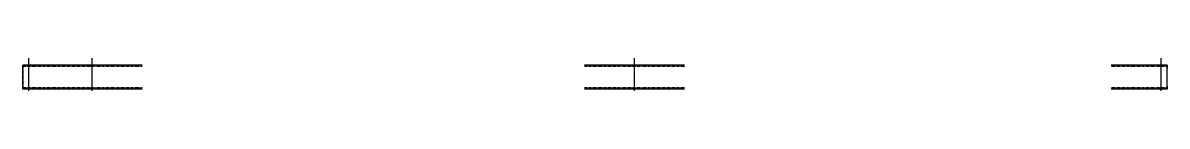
# Model space of a CAD drawing. Header units: millimetres. Extents: x 12 to 16228, y 12 to 243.
# Drawn here: x 12 to 4802, y 12 to 150 of the extents above; entities that cross this region are included whole.
import ezdxf

# ---------------------------------------------------------------- set-up
doc = ezdxf.new("R2010")
doc.units = ezdxf.units.MM
doc.linetypes.add('DXK_LINE_DOT2', pattern=[3.9198, 1.9599, -1.9599])
doc.layers.add('STÅL', color=7, linetype='Continuous')

msp = doc.modelspace()

# ---------------------------------------------------------------- hatches: boundary and pattern name
at = {"layer": 'STÅL', "linetype": 'Continuous'}
for points in [[(30, 113.5), (44, 113.5), (44, 119.5), (30, 119.5)], [(30, 113.5), (44, 113.5), (44, 119.5), (30, 119.5)], [(295, 113.5), (309, 113.5), (309, 119.5), (295, 119.5)], [(295, 113.5), (309, 113.5), (309, 119.5), (295, 119.5)], [(2579, 119.5), (2565, 119.5), (2565, 113.5), (2579, 113.5)], [(2579, 119.5), (2565, 119.5), (2565, 113.5), (2579, 113.5)], [(4784, 119.5), (4770, 119.5), (4770, 113.5), (4784, 113.5)], [(4784, 119.5), (4770, 119.5), (4770, 113.5), (4784, 113.5)], [(30, 19.5), (44, 19.5), (44, 25.5), (30, 25.5)], [(30, 19.5), (44, 19.5), (44, 25.5), (30, 25.5)], [(295, 19.5), (309, 19.5), (309, 25.5), (295, 25.5)], [(295, 19.5), (309, 19.5), (309, 25.5), (295, 25.5)], [(2579, 25.5), (2565, 25.5), (2565, 19.5), (2579, 19.5)], [(2579, 25.5), (2565, 25.5), (2565, 19.5), (2579, 19.5)], [(4784, 25.5), (4770, 25.5), (4770, 19.5), (4784, 19.5)], [(4784, 25.5), (4770, 25.5), (4770, 19.5), (4784, 19.5)]]:
    msp.add_hatch(color=3, dxfattribs=at).paths.add_polyline_path(points)

# ---------------------------------------------------------------- linework, layer by layer
at = {"layer": 'STÅL', "color": 3, "linetype": 'Continuous'}
for p, q in [((37, 12), (37, 149.5)), ((37, 12), (37, 149.5)), ((302, 12), (302, 149.5)), ((302, 12), (302, 149.5)), ((2572, 12), (2572, 149.5)), ((2572, 12), (2572, 149.5)), ((4777, 12), (4777, 149.5)), ((4777, 12), (4777, 149.5)), ((30, 113.5), (30, 119.5)), ((30, 113.5), (30, 119.5)), ((44, 113.5), (44, 119.5)), ((44, 113.5), (44, 119.5)), ((295, 113.5), (295, 119.5)), ((295, 113.5), (295, 119.5)), ((309, 113.5), (309, 119.5)), ((309, 113.5), (309, 119.5)), ((2565, 113.5), (2565, 119.5)), ((2565, 113.5), (2565, 119.5)), ((2579, 113.5), (2579, 119.5)), ((2579, 113.5), (2579, 119.5)), ((4770, 113.5), (4770, 119.5)), ((4770, 113.5), (4770, 119.5)), ((4784, 113.5), (4784, 119.5)), ((4784, 113.5), (4784, 119.5)), ((30, 19.5), (30, 25.5)), ((30, 19.5), (30, 25.5)), ((44, 19.5), (44, 25.5)), ((44, 19.5), (44, 25.5)), ((295, 19.5), (295, 25.5)), ((295, 19.5), (295, 25.5)), ((309, 19.5), (309, 25.5)), ((309, 19.5), (309, 25.5)), ((2565, 19.5), (2565, 25.5)), ((2565, 19.5), (2565, 25.5)), ((2579, 19.5), (2579, 25.5)), ((2579, 19.5), (2579, 25.5)), ((4770, 19.5), (4770, 25.5)), ((4770, 19.5), (4770, 25.5)), ((4784, 19.5), (4784, 25.5)), ((4784, 19.5), (4784, 25.5))]:
    msp.add_line(p, q, dxfattribs=at)
at = {"layer": 'STÅL', "color": 2, "linetype": 'Continuous'}
for p, q in [((511, 119.5), (12, 119.5)), ((12, 118.6), (12, 119.5)), ((12, 116), (12, 118.6)), ((12, 112.1), (12, 116)), ((12, 107.5), (12, 112.1)), ((12, 31.5), (12, 107.5)), ((2781, 119.5), (2363, 119.5)), ((4802, 119.5), (4568, 119.5)), ((4802, 119.5), (4802, 118.6)), ((4802, 118.6), (4802, 116)), ((4802, 116), (4802, 112.1)), ((4802, 112.1), (4802, 107.5)), ((4802, 31.5), (4802, 107.5)), ((12, 26.9), (12, 31.5)), ((12, 23), (12, 26.9)), ((12, 20.4), (12, 23)), ((12, 19.5), (12, 20.4)), ((511, 19.5), (12, 19.5)), ((2781, 19.5), (2363, 19.5)), ((4802, 19.5), (4568, 19.5)), ((4802, 31.5), (4802, 26.9)), ((4802, 26.9), (4802, 23)), ((4802, 23), (4802, 20.4)), ((4802, 20.4), (4802, 19.5))]:
    msp.add_line(p, q, dxfattribs=at)
at = {"layer": 'STÅL', "color": 7, "linetype": 'DXK_LINE_DOT2'}
for p, q in [((12, 119.5), (12, 119.5)), ((12, 119.5), (12, 118.6)), ((12, 118.6), (12, 116)), ((12, 116), (12, 111.7)), ((12, 113.5), (12, 113.5)), ((511, 113.5), (12, 113.5)), ((12, 113), (12, 113.5)), ((12, 113), (12, 113.5)), ((12, 112.1), (12, 113)), ((12, 112.1), (12, 113)), ((12, 109.8), (12, 112.1)), ((12, 111.7), (12, 112.1)), ((12, 109.8), (12, 111.7)), ((12, 111.7), (12, 107.5)), ((12, 109.8), (12, 31.5)), ((12, 109.8), (12, 31.5)), ((12, 29.2), (12, 107.5)), ((2781, 113.5), (2363, 113.5)), ((4802, 113.5), (4568, 113.5)), ((4802, 118.6), (4802, 119.5)), ((4802, 116), (4802, 118.6)), ((4802, 112.1), (4802, 116)), ((4802, 113), (4802, 113.5)), ((4802, 113), (4802, 113.5)), ((4802, 112.1), (4802, 113)), ((4802, 112.1), (4802, 113)), ((4802, 109.8), (4802, 112.1)), ((4802, 111.7), (4802, 112.1)), ((4802, 107.5), (4802, 112.1)), ((4802, 109.8), (4802, 111.7)), ((4802, 29.2), (4802, 109.8)), ((4802, 29.2), (4802, 109.8)), ((4802, 29.2), (4802, 107.5)), ((12, 31.5), (12, 29.2)), ((12, 29.2), (12, 31.5)), ((12, 29.2), (12, 27.3)), ((12, 27.3), (12, 29.2)), ((12, 29.2), (12, 26)), ((12, 27.3), (12, 26)), ((12, 26), (12, 27.3)), ((12, 26), (12, 25.5)), ((12, 25.5), (12, 26)), ((12, 26), (12, 23)), ((12, 25.5), (12, 25.5)), ((511, 25.5), (12, 25.5)), ((12, 23), (12, 20.4)), ((12, 20.4), (12, 19.5)), ((12, 19.5), (12, 19.5)), ((2781, 25.5), (2363, 25.5)), ((4802, 25.5), (4568, 25.5)), ((4802, 29.2), (4802, 27.3)), ((4802, 27.3), (4802, 29.2)), ((4802, 26.9), (4802, 29.2)), ((4802, 27.3), (4802, 26)), ((4802, 26), (4802, 27.3)), ((4802, 23), (4802, 26.9)), ((4802, 26), (4802, 25.5)), ((4802, 25.5), (4802, 26)), ((4802, 20.4), (4802, 23)), ((4802, 19.5), (4802, 20.4))]:
    msp.add_line(p, q, dxfattribs=at)

doc.saveas('drawing.dxf')
